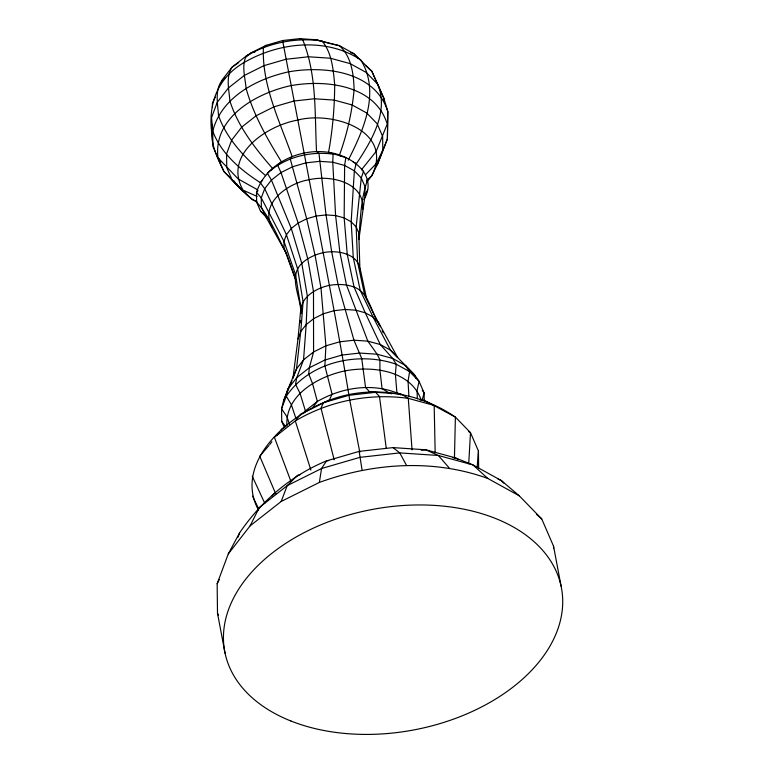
<?xml version="1.0" encoding="UTF-8"?>
<svg xmlns="http://www.w3.org/2000/svg" width="773" height="773" viewBox="0 0 773 773"><rect width="100%" height="100%" fill="white"/><g stroke="black" fill="none" stroke-linecap="round" stroke-linejoin="round"><path stroke-width="1.16" d="M454.437 458.408L455.403 417.12C417.459 390.993 365.967 383.601 323.481 402.704C285.121 418.319 233.678 464.757 258.549 510.112M257.254 202.381C243.939 194.941 234.866 181.906 223.928 171.538C216.788 156.774 209.29 141.44 212.179 124.55M468.718 463.781L470.496 432.667L455.403 417.12L424.242 400.308L419.7 399.699M477.154 467.472L478.429 450.988L470.496 432.667L468.506 431.508M300.156 322.882L300.359 320.534M262.578 180.254L260.172 182.534L264.704 188.709L286.425 234.702L297.605 268.743L303.093 301.847L300.755 331.549L296.494 368.895L292.909 378.519L297.991 338.961L300.91 307.702L295.479 274.454L283.952 241.34L261.274 197.898L256.501 192.371C265.767 163.412 299.605 147.875 328.564 152.339C350.845 155.383 378.702 174.34 363.986 199.569M296.61 281.961L286.657 253.979L265.023 215.387L261.38 206.99L261.274 197.898L264.704 188.709L271.429 180.07L281.005 172.553L292.764 166.688L305.915 162.861L319.558 161.344L332.757 162.224L344.623 165.461L354.353 170.814L361.262 177.935L364.895 186.332L365.011 195.434L358.875 239.562C360.247 219.735 360.817 198.806 367.542 179.983M225.049 653.224L217.503 613.269L217.155 583.721L228.277 553.912L250.114 525.853L281.188 501.474L319.365 482.42L321.549 468.515L326.544 460.882L359.174 451.384L393.032 447.606L425.797 449.799L455.249 457.819L472.96 464.911L501.348 480.555L519.292 495.822L541.738 518.934L553.545 546.182L561.092 586.147M424.203 400.907L424.116 392.945L419.111 381.398L414.473 374.799L390.442 350.14L380.258 344.526L367.822 341.135L353.976 340.217L339.685 341.811L325.906 345.821L313.577 351.966L303.547 359.841L296.494 368.895L287.981 388.916L283.498 400.945L281.575 408.849L281.72 421.372L284.445 427.672M422.087 400.375L424.116 392.945L422.28 390.268M363.648 170.988L361.262 177.935L356.169 226.924L357.59 262.047L364.653 294.977L366.508 299.267M221.01 83.136L222.266 79.774L232.122 67.106L246.152 56.091L251.563 52.622L266.212 45.307L282.589 40.544L299.586 38.65L316.031 39.752L339.405 45.684L353.657 53.54L371.813 71.232L383.872 98.326L387.814 111.583L387.399 138.908L377.649 163.934L371.755 175.78L366.924 181.984M297.991 338.961L300.755 331.549L306.185 324.583L313.906 318.515L323.394 313.78L334.004 310.698L345.019 309.471L355.667 310.176L365.252 312.785L373.098 317.114L378.673 322.853L397.689 357.599L390.442 350.14L373.098 317.114L360.247 290.445L353.29 257.631L351.174 221.783L354.353 170.814L356.237 163.354L353.232 162.156M237.958 537.274L239.63 532.81C261.119 501.262 291.083 475.395 326.544 460.882L328.728 460.573M281.188 501.474L287.208 485.647L297.363 475.443L300.571 474.467M283.498 400.945L292.01 380.654M365.011 195.434L367.658 189.733M348.227 160.166C363.532 130.202 380.567 91.977 360.788 59.888C325.848 36.949 278.695 42.312 243.843 62.661C217.735 77.938 208.034 103.592 211.734 132.685M215.3 97.166L212.391 103.06L212.44 107.524M250.114 525.853L259.274 507.571L287.208 485.647L321.549 468.515L359.938 457.345L399.767 452.901L438.32 455.481L472.96 464.911L487.734 478.419L519.292 495.822M217.155 583.721L219.319 579.537M228.277 553.912L239.63 532.81M355.822 164.62C370.895 141.894 389.225 112.433 377.833 84.363L366.334 72.527L350.169 63.618L330.429 58.236L308.466 56.767L285.788 59.299L263.922 65.666L244.365 75.425L228.441 87.909L217.261 102.287L211.56 117.554L212.73 131.12L212.913 146.493L223.928 171.538L242.635 190.892M290.919 481.366L274.415 437.325L295.305 420.927L300.639 414.106L311.867 408.666L317.355 401.458C342.188 387.041 374.519 382.171 401.013 394.761M271.342 170.34L272.705 168.591C255.196 148.493 238.103 126.724 229.89 101.002C229.127 89.794 225.503 77.194 232.122 67.106L238.702 62.613M376.2 165.799L377.649 163.934L387.399 138.908L387.814 111.583C375.224 71.019 323.868 65.473 288.145 71.928C256.336 79.01 221.436 97.176 212.73 131.12C221.165 153.701 240.712 170.128 260.52 182.757M269.7 444.552L271.883 441.75M276.966 435.228L279.14 432.426M280.599 430.561L282.048 428.696L285.14 426.938M303.287 413.555L305.393 410.85L317.355 401.458L312.514 383.505L308.707 373.997L309.335 367.755L313.577 351.966L313.49 291.556L307.731 258.713L298.204 223.039L281.005 172.553L277.642 165.219L281.42 161.75C267.12 138.647 253.438 114.626 246.056 88.306C245.283 77.706 241.35 66.207 246.152 56.091C268.849 42.641 295.885 37.326 322.012 40.95C331.955 52.767 333.279 69.744 334.68 84.615C334.612 107.35 332.603 129.961 328.564 152.339L345.821 157.615L344.623 165.461L344.159 217.909L347.251 254.298L354.044 287.025L365.252 312.785L380.258 344.526L392.684 358.459L396.23 364.228L409.603 371.6L419.111 381.398L417.062 390.5L417.352 398.752M272.164 495.947L273.613 494.082L275.729 493.164M361.503 169.722L376.18 151.411L387.225 124.028C375.05 84.779 325.356 79.406 290.783 85.658C256.839 92.982 212.971 117.119 217.986 157.808L238.21 178.959L257.467 189.723M268.975 445.49L259.728 456.186L275.739 493.86M303.026 413.574L305.393 410.85L300.04 393.283L295.537 384.336L296.793 377.591L303.547 359.841L306.185 324.583L307.383 296.339L301.789 263.38L291.286 228.46L271.429 180.07L267.381 173.268C284.87 157.18 309.828 150.977 333.105 154.146L332.757 162.224L335.588 215.57L339.878 252.288L346.478 284.966L367.822 341.135L377.137 354.218L379.901 359.783L379.93 370.045L382.055 388.548L389.418 393.177L391.64 393.786M258.047 190.699L256.501 192.371L256.617 202.12L260.511 211.126L267.1 217.899M365.455 174.795L376.316 163.547L382.809 150.107L382.645 136.396L377.166 123.757L366.76 113.032L352.111 104.964L334.236 100.094L314.35 98.76L293.808 101.05L274 106.819L256.288 115.66L241.872 126.965L231.745 139.981L226.586 153.817L226.74 167.519L232.219 180.167L252.269 199.637L256.665 201.241M366.402 180.573L371.755 175.78C394.588 130.154 331.356 110.877 297.557 120.134C267.207 125.4 222.73 154.658 243.06 190.148L257.119 196.419M246.065 56.941L251.563 52.622L254.945 52.052M224.962 77.658C213.715 86.624 217.744 103.109 218.527 115.602C227.136 140.106 246.307 159.17 265.69 175.655M266.212 45.307L263.39 47.491C261.834 85.503 279.72 121.361 292.126 156.407L290.242 158.929L306.697 218.798L315.036 255.061L320.979 287.817L325.906 345.821L324.882 365.929L332.052 394.124L329.482 399.873L311.867 408.666M319.365 482.42C373.146 462.872 433.363 458.747 487.734 478.419M421.246 450.234L425.797 449.799L438.32 455.481L449.2 467.936M452.901 457.771L455.249 457.819L458.399 459.558M331.888 44.013L339.405 45.684C351.493 56.342 353.763 74.566 354.082 89.9C352.015 112.298 347.087 134.144 339.376 155.286L341.337 156.368M316.031 39.752L330.815 43.781M350.44 52.612L353.657 53.54L358.334 58.361M299.586 38.65L302.658 39.655C317.075 74.768 314.621 114.298 316.534 151.537L318.949 153.199L326.042 214.933L331.675 251.747L338.062 284.406L353.976 340.217L361.735 358.566L365.552 387.437L369.629 391.853L401.187 394.037L408.279 398.375L434.184 405.429L435.16 452.678M498.054 479.144L501.348 480.555L503.87 483.154M237.224 184.274L235.234 183.172L234.335 181.085M243.679 191.462L245.775 192.622M414.473 374.799L405.419 365.474L392.684 358.459L377.137 354.218L359.832 353.058L341.966 355.058L324.737 360.073L309.335 367.755L296.793 377.591L287.981 388.916L286.281 396.22L281.575 408.849L286.822 416.502L289.556 424.261M400.945 394.819L396.897 392.587L395.389 374.248L396.23 364.228C358.17 351.106 309.577 361.841 286.281 396.22L291.286 404.54L295.837 418.232M393.032 447.606L399.767 452.901L406.337 465.066M536.472 514.345L541.738 518.934M365.571 65.589L371.813 71.232L383.872 98.326L383.901 100.654M260.511 211.126L267.323 217.764M256.617 202.12C269.777 216.653 277.005 235.833 286.223 252.964M220.73 162.398L219.059 160.678L218.846 158.339M281.72 421.372L285.652 426.609M405.419 365.474L409.603 371.6L408.057 381.234L408.917 396.878M382.171 330.68L383.311 332.786M379.514 325.443L366.972 300.33L359.841 267.265L358.798 232.982L356.169 226.924L351.174 221.783L344.159 217.909L335.588 215.57L326.042 214.933L316.196 216.034L306.697 218.798L298.204 223.039L291.286 228.46L286.425 234.702L283.952 241.34L284.029 247.911L296.446 282.184M252.481 496.092L258.81 509.098M252.249 476.236L264.791 503.3M414.956 375.9L415.903 378.103M421.324 400.346C410.907 370.141 372.257 365.764 344.961 370.876C318.495 376.49 284.86 394.819 286.928 425.991M380.345 326.728L378.673 322.853C370.538 311.171 369.069 292.552 354.044 287.025C346.13 284.164 337.598 283.933 329.366 285.372C316.002 288.116 299.18 297.731 300.977 313.509C301.122 297.412 287.798 276.956 301.789 263.38C307.76 257.834 315.307 254.462 323.201 252.684C336.806 249.689 359.271 253.399 359.889 270.656M272.125 227.33C258.858 203.531 288.136 182.892 309.181 179.732C329.984 174.717 364.953 182.109 362.73 209.241M217.503 613.269L218.45 615.443M310.901 470.1L295.305 420.927C329.114 400.897 369.378 392.974 408.279 398.375L412.048 449.915M334.187 459.809L320.979 408.115L323.481 402.704L349.029 395.274L375.533 392.317L379.456 396.443L386.239 448.205M359.812 452.35L349.676 399.767C336.303 317.317 319.5 235.108 304.108 152.919L282.589 40.544M362.054 470.003L359.174 451.384M553.545 546.182L553.565 548.55M478.429 450.988L478.642 468.515M290.861 720.987A171.345 112.191 -10.7 0 0 561.44 615.685A171.345 112.191 -10.7 0 0 326.911 522.384A171.345 112.191 -10.7 0 0 290.861 720.987"/></g></svg>
